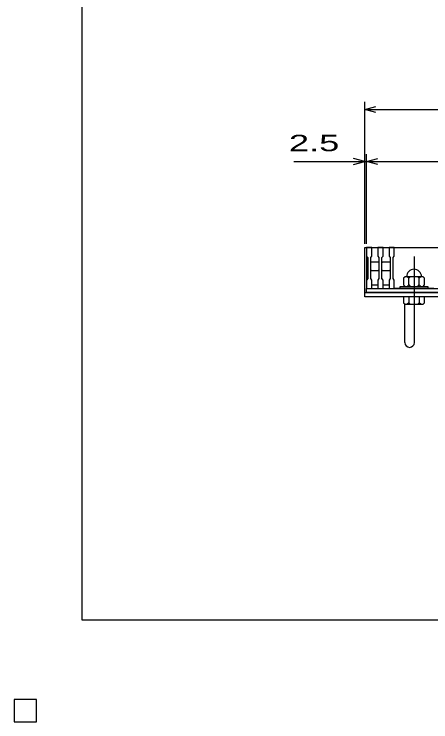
# Model space of a CAD drawing. Units: millimetres, scale not verified. Extents: x -1820 to 1731, y -1282 to 1054.
# Drawn here: x -1820 to -1262, y -1282 to -335 of the extents above; entities that cross this region are included whole.
import ezdxf
from ezdxf.enums import TextEntityAlignment as Align

# ---------------------------------------------------------------- set-up
doc = ezdxf.new("R2010")
doc.units = ezdxf.units.MM
doc.header["$LTSCALE"] = 10
doc.linetypes.add('CHAIN', pattern=[18.5, 12, -1.5, 3.5, -1.5])
for name, color, linetype, lineweight in [('0_2', 150, 'Continuous', 25), ('16', 3, 'Continuous', 25), ('19', 6, 'Continuous', 25), ('22', 4, 'Continuous', 25)]:
    doc.layers.add(name, color=color, linetype=linetype, lineweight=lineweight)
doc.styles.add('ベクトル', font='')
doc.styles.get('ベクトル').set_extended_font_data('ベクトル')

msp = doc.modelspace()

# ---------------------------------------------------------------- linework, layer by layer
at = {"layer": '0_2'}
for p, q in [((-1729, -1146.5), (-1729, 1053.5)), ((1731, -1146.5), (-1729, -1146.5))]:
    msp.add_line(p, q, dxfattribs=at)
at = {"layer": '16'}
for p, q in [((-1348, -647.5), (-1348, -646.8)), ((-1348, -646.8), (-1341, -646.8)), ((-1348, -647.5), (-1348, -659)), ((-1341, -647.5), (-1348, -647.5)), ((-1348, -647.5), (-1348, -697.5)), ((-1348, -647.5), (-353, -647.5)), ((-1341, -646.8), (-1341, -647.5)), ((-1341, -659), (-1341, -647.5)), ((-1333, -647.5), (-1333, -646.8)), ((-1333, -646.8), (-1326, -646.8)), ((-1333, -647.5), (-1333, -659)), ((-1326, -647.5), (-1333, -647.5)), ((-1326, -646.8), (-1326, -647.5)), ((-1326, -659), (-1326, -647.5)), ((-1318, -647.5), (-1318, -646.8)), ((-1318, -646.8), (-1311, -646.8)), ((-1318, -647.5), (-1318, -659)), ((-1311, -647.5), (-1318, -647.5)), ((-1311, -646.8), (-1311, -647.5)), ((-1311, -659), (-1311, -647.5)), ((-1311, -647.5), (-1258, -647.5)), ((-1348, -659), (-1346.5, -661)), ((-1346.5, -661), (-1346.5, -689)), ((-1342.5, -661), (-1341, -659)), ((-1342.5, -689), (-1342.5, -661)), ((-1333, -659), (-1331.5, -661)), ((-1331.5, -661), (-1331.5, -689)), ((-1327.5, -661), (-1326, -659)), ((-1327.5, -689), (-1327.5, -661)), ((-1318, -659), (-1316.5, -661)), ((-1316.5, -661), (-1316.5, -689)), ((-1312.5, -661), (-1311, -659)), ((-1312.5, -689), (-1312.5, -661)), ((-1342.5, -667.5), (-1341.5, -666.5)), ((-1341.5, -666.5), (-1332.5, -666.5)), ((-1332.5, -666.5), (-1331.5, -667.5)), ((-1327.5, -667.5), (-1326.5, -666.5)), ((-1326.5, -666.5), (-1317.5, -666.5)), ((-1317.5, -666.5), (-1316.5, -667.5)), ((-1341.5, -678.5), (-1342.5, -677.5)), ((-1332.5, -678.5), (-1341.5, -678.5)), ((-1331.5, -677.5), (-1332.5, -678.5)), ((-1326.5, -678.5), (-1327.5, -677.5)), ((-1317.5, -678.5), (-1326.5, -678.5)), ((-1316.5, -677.5), (-1317.5, -678.5)), ((-1346.5, -689), (-1348, -691)), ((-1348, -691), (-1348, -702.5)), ((-1341, -691), (-1342.5, -689)), ((-1341, -702.5), (-1341, -691)), ((-1331.5, -689), (-1333, -691)), ((-1333, -691), (-1333, -702.5)), ((-1326, -691), (-1327.5, -689)), ((-1326, -702.5), (-1326, -691)), ((-1316.5, -689), (-1318, -691)), ((-1318, -691), (-1318, -702.5)), ((-1311, -691), (-1312.5, -689)), ((-1311, -702.5), (-1311, -691)), ((-1296.5, -686.5), (-1298.5, -688.5)), ((-1298.5, -688.5), (-1298.5, -697.5)), ((-1272.5, -686.5), (-1296.5, -686.5)), ((-1291.5, -688.5), (-1293.5, -686.5)), ((-1289.5, -686.5), (-1291.5, -688.5)), ((-1291.5, -697.5), (-1291.5, -688.5)), ((-1277.5, -688.5), (-1279.5, -686.5)), ((-1275.5, -686.5), (-1277.5, -688.5)), ((-1277.5, -697.5), (-1277.5, -688.5)), ((-1270.5, -688.5), (-1272.5, -686.5)), ((-1270.5, -697.5), (-1270.5, -688.5)), ((-1341, -697.5), (-1333, -697.5)), ((-1326, -697.5), (-1318, -697.5)), ((-1303, -702.5), (-1303, -699.5)), ((-1303, -699.5), (-1266, -699.5)), ((-1298.5, -697.5), (-1296.5, -699.5)), ((-1293.5, -699.5), (-1291.5, -697.5)), ((-1291.5, -697.5), (-1289.5, -699.5)), ((-1279.5, -699.5), (-1277.5, -697.5)), ((-1277.5, -697.5), (-1275.5, -699.5)), ((-1272.5, -699.5), (-1270.5, -697.5)), ((-1266, -699.5), (-1266, -702.5)), ((-1348, -702.5), (-1341, -702.5)), ((-1348, -702.5), (-353, -702.5)), ((-1348, -707.5), (-1348, -702.5)), ((-353, -707.5), (-1348, -707.5)), ((-1333, -702.5), (-1326, -702.5)), ((-1318, -702.5), (-1311, -702.5)), ((-1258, -702.5), (-1311, -702.5)), ((-1266, -702.5), (-1303, -702.5)), ((-1790, -1252.5), (-1820, -1252.5)), ((-1820, -1252.5), (-1820, -1282.5)), ((-1790, -1252.5), (-1820, -1252.5)), ((-1820, -1252.5), (-1820, -1282.5)), ((-1790, -1252.5), (-1820, -1252.5)), ((-1820, -1252.5), (-1820, -1282.5)), ((-1790, -1252.5), (-1820, -1252.5)), ((-1820, -1252.5), (-1820, -1282.5)), ((-1790, -1252.5), (-1820, -1252.5)), ((-1820, -1252.5), (-1820, -1282.5)), ((-1790, -1282.5), (-1790, -1252.5)), ((-1790, -1282.5), (-1790, -1252.5)), ((-1790, -1282.5), (-1790, -1252.5)), ((-1790, -1282.5), (-1790, -1252.5)), ((-1790, -1282.5), (-1790, -1252.5)), ((-1820, -1282.5), (-1790, -1282.5)), ((-1820, -1282.5), (-1790, -1282.5)), ((-1820, -1282.5), (-1790, -1282.5)), ((-1820, -1282.5), (-1790, -1282.5)), ((-1820, -1282.5), (-1790, -1282.5))]:
    msp.add_line(p, q, dxfattribs=at)
at = {"layer": '16', "linetype": 'CHAIN'}
msp.add_line((-1284.5, -659.5), (-1284.5, -734.5), dxfattribs=at)
at = {"layer": '16'}
msp.add_arc((-1284.5, -686.5), 10, 0, 180, dxfattribs=at)
at = {"layer": '19'}
for p, q in [((-1350.5, -707.5), (-1350.5, -647.5)), ((-1350.5, -647.5), (-1348, -647.5)), ((-1350.5, -707.5), (-350.5, -707.5)), ((-1350.5, -713.5), (-1350.5, -707.5)), ((-350.5, -713.5), (-1350.5, -713.5)), ((-1298.5, -713.5), (-1298.5, -721.5)), ((-1270.5, -713.5), (-1298.5, -713.5)), ((-1291.5, -713.5), (-1291.5, -721.5)), ((-1277.5, -713.5), (-1277.5, -721.5)), ((-1270.5, -721.5), (-1270.5, -713.5)), ((-1298.5, -721.5), (-1296.5, -723.5)), ((-1297, -774.61), (-1297, -723.5)), ((-1296.5, -723.5), (-1272.5, -723.5)), ((-1291.5, -721.5), (-1293.5, -723.5)), ((-1289.5, -723.5), (-1291.5, -721.5)), ((-1284, -774.61), (-1284, -723.5)), ((-1277.5, -721.5), (-1279.5, -723.5)), ((-1275.5, -723.5), (-1277.5, -721.5)), ((-1272.5, -723.5), (-1270.5, -721.5))]:
    msp.add_line(p, q, dxfattribs=at)
msp.add_arc((-1290.5, -774.61), 6.5, 180, 0, dxfattribs=at)
at = {"layer": '22'}
for p, q in [((-1350.5, -642.5), (-1350.5, -452.5)), ((-1350.5, -462.5), (-1335.5, -458.5)), ((-1335.5, -466.5), (-1350.5, -462.5)), ((-1350.5, -462.5), (-350.5, -462.5)), ((-1350.5, -532.5), (-1365.5, -528.5)), ((-1350.5, -642.5), (-1350.5, -522.5)), ((-1348, -642.5), (-1348, -522.5)), ((-1348, -532.5), (-1333, -528.5)), ((-1445.5, -532.5), (-1350.5, -532.5)), ((-1365.5, -536.5), (-1350.5, -532.5)), ((-1350.5, -532.5), (-1348, -532.5)), ((-1333, -536.5), (-1348, -532.5)), ((-1348, -532.5), (-353, -532.5))]:
    msp.add_line(p, q, dxfattribs=at)
at = {"layer": '22', "color": 2}
for p, q in [((-1790, -1252.5), (-1820, -1252.5)), ((-1820, -1252.5), (-1820, -1282.5)), ((-1790, -1252.5), (-1820, -1252.5)), ((-1820, -1252.5), (-1820, -1282.5)), ((-1790, -1252.5), (-1820, -1252.5)), ((-1820, -1252.5), (-1820, -1282.5)), ((-1790, -1282.5), (-1790, -1252.5)), ((-1790, -1282.5), (-1790, -1252.5)), ((-1790, -1282.5), (-1790, -1252.5)), ((-1820, -1282.5), (-1790, -1282.5)), ((-1820, -1282.5), (-1790, -1282.5)), ((-1820, -1282.5), (-1790, -1282.5))]:
    msp.add_line(p, q, dxfattribs=at)

# ---------------------------------------------------------------- texts
at = {"layer": '22', "color": 2, "style": 'ベクトル', "width": 1.65}
msp.add_text(' 2.5 ', height=21.99, dxfattribs=at).set_placement((-1465.5, -507.5), align=Align.MIDDLE_LEFT)

doc.saveas('drawing.dxf')
